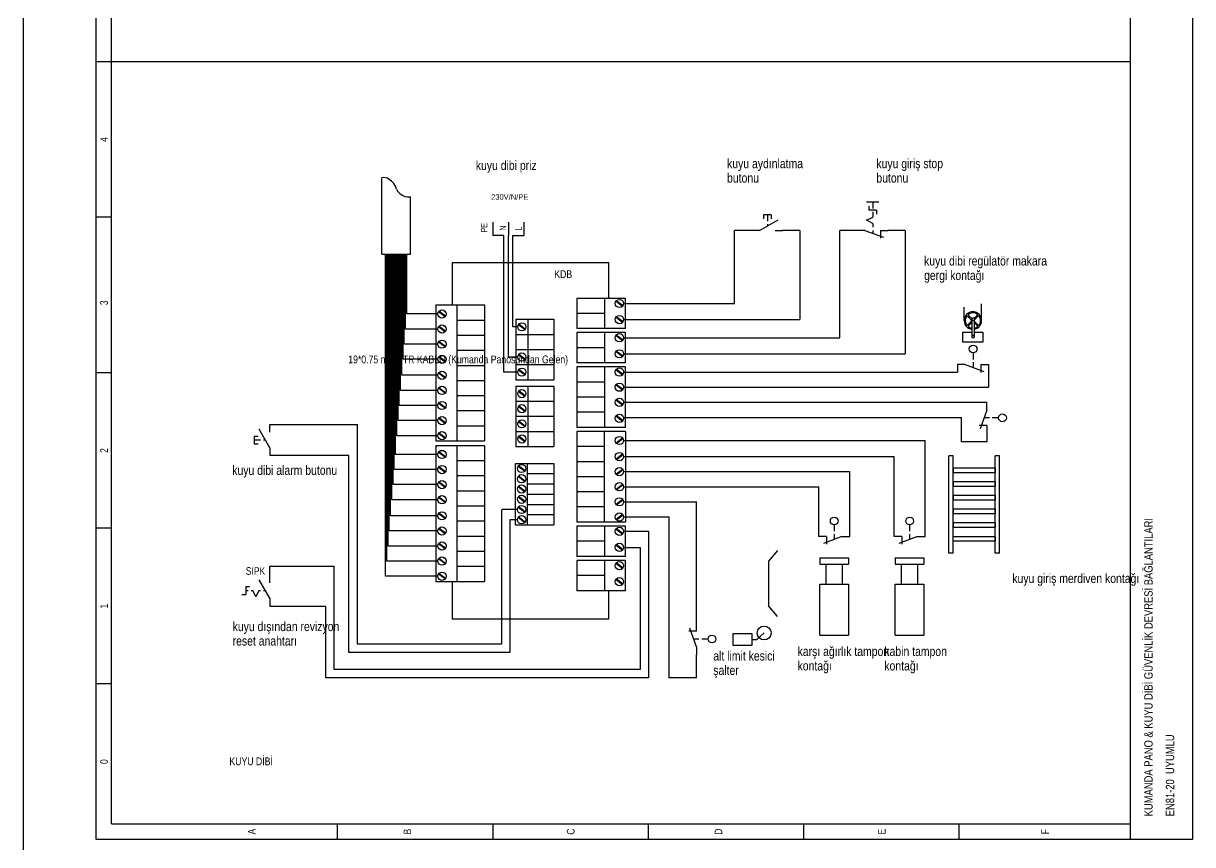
# Model space of a CAD drawing. Header units: centimetres. Extents: x 0 to 12606, y -30 to 2970.
# Drawn here: x 10491 to 11202, y 1971 to 2471 of the extents above; entities that cross this region are included whole.
import ezdxf
from ezdxf.enums import TextEntityAlignment as Align

# ---------------------------------------------------------------- set-up
doc = ezdxf.new("R2010")
doc.units = ezdxf.units.CM
for name, color, linetype in [('SCOTT-CERCEVE', 7, 'CONTINUOUS'), ('SCOTT-ELEKTRIK', 3, 'CONTINUOUS'), ('SCOTT-ELEKTRIK-YAZI', 4, 'CONTINUOUS')]:
    doc.layers.add(name, color=color, linetype=linetype)
doc.styles.get("Standard").update_dxf_attribs({"font": 'arial.ttf', "width": 0.8})

msp = doc.modelspace()

# ---------------------------------------------------------------- linework, layer by layer
at = {"layer": 'SCOTT-CERCEVE'}
msp.add_line((10490.9, 0), (10490.9, 2970), dxfattribs=at)
at = {"layer": 'SCOTT-ELEKTRIK'}
for p, q in [((10535.07, 1974.44), (10535.07, 2920.2)), ((10544.53, 1983.9), (10544.53, 2920.2)), ((11164, 1974.44), (11164, 2920.2)), ((11201.83, 2920.2), (11201.83, 1974.44)), ((10544.53, 2447.32), (10535.07, 2447.32)), ((11164, 2447.32), (10544.53, 2447.32)), ((10708.92, 2330.37), (10708.92, 2376.8)), ((10726.21, 2330.37), (10726.21, 2365.14)), ((11003.46, 2362.18), (11011.02, 2362.18)), ((11007.32, 2362.16), (11007.32, 2358)), ((10940.9, 2354.22), (10940.9, 2351.86)), ((10945.63, 2354.22), (10940.9, 2354.22)), ((10943.27, 2354.22), (10943.27, 2350.44)), ((10945.63, 2354.22), (10945.63, 2351.86)), ((11004.96, 2359.42), (11004.96, 2357.06)), ((11009.69, 2357.06), (11004.96, 2357.06)), ((11007.32, 2356.11), (11007.32, 2352.8)), ((11009.69, 2357.06), (11009.69, 2354.69)), ((10544.53, 2352.75), (10535.07, 2352.75)), ((10776.35, 2349.68), (10776.35, 2341.64)), ((10785.8, 2349.68), (10785.8, 2341.64)), ((10795.26, 2349.68), (10795.26, 2341.64)), ((10938.54, 2344.76), (10949.73, 2351.22)), ((10943.27, 2348.55), (10943.27, 2347.49)), ((11003.54, 2350.91), (11007.32, 2352.8)), ((11007.32, 2349.02), (11003.54, 2350.91)), ((11007.32, 2349.02), (11007.32, 2346.65)), ((10783.05, 2341.64), (10776.35, 2341.64)), ((10783.05, 2258.55), (10783.05, 2341.64)), ((10785.8, 2267.73), (10785.8, 2341.64)), ((10788.56, 2286.1), (10788.56, 2341.64)), ((10788.56, 2341.64), (10795.26, 2341.64)), ((10923.31, 2300.31), (10923.31, 2344.76)), ((10933.81, 2344.76), (10923.31, 2344.76)), ((10938.54, 2344.76), (10933.81, 2344.76)), ((10947.99, 2344.76), (10952.72, 2344.76)), ((10962.99, 2344.76), (10952.49, 2344.76)), ((10962.99, 2344.76), (10962.99, 2290.54)), ((10987.36, 2279.45), (10987.36, 2344.76)), ((10997.86, 2344.76), (10987.36, 2344.76)), ((11002.59, 2344.76), (10997.86, 2344.76)), ((11002.59, 2344.76), (11013.94, 2340.63)), ((11007.32, 2344.76), (11007.32, 2343.06)), ((11012.05, 2344.76), (11016.78, 2344.76)), ((11012.05, 2344.76), (11012.05, 2340.03)), ((11027.04, 2344.76), (11016.54, 2344.76)), ((11027.04, 2344.76), (11027.04, 2269.68)), ((10708.92, 2330.37), (10726.21, 2330.37)), ((10711.13, 2134.47), (10711.13, 2330.37)), ((10711.89, 2143.65), (10711.89, 2330.37)), ((10712.65, 2152.83), (10712.65, 2330.37)), ((10713.4, 2162.01), (10713.4, 2330.37)), ((10714.16, 2171.19), (10714.16, 2330.37)), ((10714.92, 2180.96), (10714.92, 2330.37)), ((10715.67, 2190.14), (10715.67, 2330.37)), ((10716.43, 2199.32), (10716.43, 2330.37)), ((10717.19, 2208.5), (10717.19, 2330.37)), ((10717.94, 2219.9), (10717.94, 2330.37)), ((10718.7, 2229.08), (10718.7, 2330.37)), ((10719.46, 2238.26), (10719.46, 2330.37)), ((10720.21, 2247.44), (10720.21, 2330.37)), ((10720.97, 2256.62), (10720.97, 2330.37)), ((10721.73, 2266.39), (10721.73, 2330.37)), ((10722.48, 2275.57), (10722.48, 2330.37)), ((10723.24, 2284.75), (10723.24, 2330.37)), ((10724, 2293.93), (10724, 2330.37)), ((10846.85, 2325.07), (10751.53, 2325.07)), ((10751.53, 2325.07), (10751.53, 2299.41)), ((10846.85, 2303.43), (10846.85, 2325.07)), ((10856.95, 2303.43), (10827.42, 2303.43)), ((10856.95, 2303.43), (10827.42, 2303.43)), ((10827.42, 2303.43), (10827.42, 2285.07)), ((10844.15, 2303.43), (10844.15, 2285.07)), ((10856.95, 2285.07), (10856.95, 2303.43)), ((10741.78, 2299.41), (10741.78, 2216.78)), ((10741.78, 2299.41), (10771.31, 2299.41)), ((10754.58, 2216.78), (10754.58, 2299.41)), ((10771.31, 2299.41), (10771.31, 2216.78)), ((10851.23, 2301.69), (10855.26, 2298.7)), ((10851.23, 2301.69), (10855.26, 2298.7)), ((10851.47, 2302), (10855.49, 2299.03)), ((10851.47, 2302), (10855.49, 2299.03)), ((10855.84, 2300.31), (10923.31, 2300.31)), ((11062.94, 2289.93), (11062.94, 2298.09)), ((11073.53, 2289.93), (11073.53, 2300.08)), ((10742.88, 2293.93), (10724, 2293.93)), ((10747.26, 2292.24), (10743.24, 2295.22)), ((10747.26, 2292.24), (10743.24, 2295.22)), ((10747.5, 2292.56), (10743.47, 2295.54)), ((10747.5, 2292.56), (10743.47, 2295.54)), ((10754.58, 2290.23), (10771.31, 2290.23)), ((10754.58, 2290.23), (10771.31, 2290.23)), ((10790.36, 2290.69), (10790.36, 2281.5)), ((10790.36, 2290.69), (10813.45, 2290.69)), ((10797.59, 2290.69), (10797.59, 2281.5)), ((10813.45, 2290.69), (10813.45, 2281.5)), ((10844.15, 2294.25), (10827.42, 2294.25)), ((10851.23, 2291.92), (10855.26, 2288.93)), ((10851.23, 2291.92), (10855.26, 2288.93)), ((10851.47, 2292.23), (10855.49, 2289.26)), ((10851.47, 2292.23), (10855.49, 2289.26)), ((10855.84, 2290.54), (10962.99, 2290.54)), ((11067.24, 2290.41), (11065.14, 2292.47)), ((11067.25, 2289.43), (11065.18, 2287.33)), ((11067.54, 2291.11), (11065.64, 2292.98)), ((11067.54, 2291.64), (11067.54, 2279.71)), ((11067.54, 2291.64), (11068.93, 2291.64)), ((11068.93, 2291.14), (11070.78, 2293.02)), ((11068.93, 2291.64), (11068.93, 2279.71)), ((11069.22, 2290.42), (11071.28, 2292.52)), ((11069.22, 2289.45), (11071.32, 2287.38)), ((10742.88, 2284.75), (10723.24, 2284.75)), ((10747.26, 2283.06), (10743.24, 2286.04)), ((10747.26, 2283.06), (10743.24, 2286.04)), ((10747.5, 2283.38), (10743.47, 2286.36)), ((10747.5, 2283.38), (10743.47, 2286.36)), ((10791.46, 2286.1), (10788.56, 2286.1)), ((10795.84, 2284.41), (10791.82, 2287.38)), ((10795.84, 2284.41), (10791.82, 2287.38)), ((10796.08, 2284.72), (10792.05, 2287.71)), ((10796.08, 2284.72), (10792.05, 2287.71)), ((10856.95, 2285.07), (10827.42, 2285.07)), ((10856.95, 2282.57), (10827.42, 2282.57)), ((10856.95, 2282.57), (10827.42, 2282.57)), ((10827.42, 2282.57), (10827.42, 2264.21)), ((10844.15, 2282.57), (10844.15, 2264.21)), ((10856.95, 2264.21), (10856.95, 2282.57)), ((11062.13, 2282.81), (11067.54, 2282.81)), ((11062.13, 2276.69), (11062.13, 2282.81)), ((11067.54, 2288.72), (11065.68, 2286.84)), ((11068.93, 2288.75), (11070.82, 2286.88)), ((11068.93, 2282.81), (11074.33, 2282.81)), ((11074.33, 2282.81), (11074.33, 2276.69)), ((10742.88, 2275.57), (10722.48, 2275.57)), ((10747.26, 2273.88), (10743.24, 2276.86)), ((10747.26, 2273.88), (10743.24, 2276.86)), ((10747.5, 2274.2), (10743.47, 2277.18)), ((10747.5, 2274.2), (10743.47, 2277.18)), ((10754.58, 2281.05), (10771.31, 2281.05)), ((10754.58, 2281.05), (10771.31, 2281.05)), ((10790.36, 2281.5), (10790.36, 2272.32)), ((10790.36, 2281.5), (10813.45, 2281.5)), ((10790.36, 2281.5), (10813.45, 2281.5)), ((10790.36, 2281.5), (10813.45, 2281.5)), ((10797.59, 2281.5), (10797.59, 2272.32)), ((10813.45, 2281.5), (10813.45, 2272.32)), ((10851.23, 2280.83), (10855.26, 2277.84)), ((10851.23, 2280.83), (10855.26, 2277.84)), ((10851.47, 2281.14), (10855.49, 2278.16)), ((10851.47, 2281.14), (10855.49, 2278.16)), ((10855.84, 2279.45), (10987.36, 2279.45)), ((11074.33, 2276.69), (11062.13, 2276.69)), ((11067.54, 2279.71), (11068.93, 2279.71)), ((10747.5, 2265.01), (10743.47, 2268)), ((10747.5, 2265.01), (10743.47, 2268)), ((10754.58, 2271.86), (10771.31, 2271.86)), ((10754.58, 2271.86), (10771.31, 2271.86)), ((10790.36, 2272.32), (10790.36, 2263.14)), ((10790.36, 2272.32), (10813.45, 2272.32)), ((10790.36, 2272.32), (10813.45, 2272.32)), ((10790.36, 2272.32), (10813.45, 2272.32)), ((10795.84, 2266.05), (10791.82, 2269.02)), ((10795.84, 2266.05), (10791.82, 2269.02)), ((10796.08, 2266.36), (10792.05, 2269.34)), ((10796.08, 2266.36), (10792.05, 2269.34)), ((10797.59, 2272.32), (10797.59, 2263.14)), ((10813.45, 2272.32), (10813.45, 2263.14)), ((10844.15, 2273.39), (10827.42, 2273.39)), ((10851.23, 2271.06), (10855.26, 2268.07)), ((10851.23, 2271.06), (10855.26, 2268.07)), ((10851.47, 2271.37), (10855.49, 2268.39)), ((10851.47, 2271.37), (10855.49, 2268.39)), ((10855.84, 2269.68), (11027.04, 2269.68)), ((11068.36, 2270.23), (11068.36, 2266.34)), ((10742.88, 2266.39), (10721.73, 2266.39)), ((10747.26, 2264.7), (10743.24, 2267.68)), ((10747.26, 2264.7), (10743.24, 2267.68)), ((10754.58, 2262.68), (10771.31, 2262.68)), ((10791.46, 2267.73), (10785.8, 2267.73)), ((10790.36, 2263.14), (10790.36, 2253.96)), ((10790.36, 2263.14), (10813.45, 2263.14)), ((10790.36, 2263.14), (10813.45, 2263.14)), ((10790.36, 2263.14), (10813.45, 2263.14)), ((10797.59, 2263.14), (10797.59, 2253.96)), ((10813.45, 2263.14), (10813.45, 2253.96)), ((10856.95, 2264.21), (10827.42, 2264.21)), ((10844.15, 2261.7), (10827.42, 2261.7)), ((10856.95, 2261.7), (10827.42, 2261.7)), ((10827.42, 2261.7), (10827.42, 2224.98)), ((10844.15, 2261.7), (10844.15, 2224.98)), ((10856.95, 2224.98), (10856.95, 2261.7)), ((11063.63, 2263.14), (11058.9, 2263.14)), ((11058.9, 2263.14), (11058.9, 2258.58)), ((11063.63, 2263.14), (11074.98, 2259.01)), ((11068.36, 2264.65), (11068.36, 2261.41)), ((11073.09, 2263.14), (11077.82, 2263.14)), ((11073.09, 2263.14), (11073.09, 2258.41)), ((11077.82, 2263.14), (11077.82, 2249.4)), ((10544.53, 2258.17), (10535.07, 2258.17)), ((10742.88, 2256.62), (10720.97, 2256.62)), ((10747.26, 2254.93), (10743.24, 2257.91)), ((10747.26, 2254.93), (10743.24, 2257.91)), ((10747.5, 2255.24), (10743.47, 2258.23)), ((10747.5, 2255.24), (10743.47, 2258.23)), ((10787.51, 2258.55), (10783.05, 2258.55)), ((10791.46, 2258.55), (10787.51, 2258.55)), ((10790.36, 2253.96), (10813.45, 2253.96)), ((10790.36, 2253.96), (10813.45, 2253.96)), ((10795.84, 2256.86), (10791.82, 2259.84)), ((10795.84, 2256.86), (10791.82, 2259.84)), ((10796.08, 2257.18), (10792.05, 2260.16)), ((10796.08, 2257.18), (10792.05, 2260.16)), ((10851.23, 2259.96), (10855.26, 2256.97)), ((10851.23, 2259.96), (10855.26, 2256.97)), ((10851.47, 2260.27), (10855.49, 2257.3)), ((10851.47, 2260.27), (10855.49, 2257.3)), ((10855.84, 2258.58), (11058.9, 2258.58)), ((10742.88, 2247.44), (10720.21, 2247.44)), ((10747.26, 2245.75), (10743.24, 2248.73)), ((10747.26, 2245.75), (10743.24, 2248.73)), ((10747.5, 2246.06), (10743.47, 2249.05)), ((10747.5, 2246.06), (10743.47, 2249.05)), ((10754.58, 2253.5), (10771.31, 2253.5)), ((10754.58, 2253.5), (10771.31, 2253.5)), ((10790.36, 2250.08), (10790.36, 2240.9)), ((10790.36, 2250.08), (10813.45, 2250.08)), ((10795.84, 2243.8), (10791.82, 2246.78)), ((10795.84, 2243.8), (10791.82, 2246.78)), ((10796.08, 2244.12), (10792.05, 2247.1)), ((10796.08, 2244.12), (10792.05, 2247.1)), ((10797.59, 2250.08), (10797.59, 2240.9)), ((10813.45, 2250.08), (10813.45, 2240.9)), ((10844.15, 2252.52), (10827.42, 2252.52)), ((10844.15, 2252.52), (10827.42, 2252.52)), ((10851.23, 2250.78), (10855.26, 2247.79)), ((10851.23, 2250.78), (10855.26, 2247.79)), ((10851.47, 2251.09), (10855.49, 2248.12)), ((10851.47, 2251.09), (10855.49, 2248.12)), ((10855.84, 2249.4), (11077.82, 2249.4)), ((10747.26, 2236.57), (10743.24, 2239.55)), ((10747.26, 2236.57), (10743.24, 2239.55)), ((10747.5, 2236.88), (10743.47, 2239.87)), ((10747.5, 2236.88), (10743.47, 2239.87)), ((10754.58, 2244.32), (10771.31, 2244.32)), ((10754.58, 2244.32), (10771.31, 2244.32)), ((10790.36, 2240.9), (10790.36, 2231.72)), ((10790.36, 2240.9), (10813.45, 2240.9)), ((10790.36, 2240.9), (10813.45, 2240.9)), ((10790.36, 2240.9), (10813.45, 2240.9)), ((10797.59, 2240.9), (10797.59, 2231.72)), ((10813.45, 2240.9), (10813.45, 2231.72)), ((10844.15, 2243.34), (10827.42, 2243.34)), ((10844.15, 2243.34), (10827.42, 2243.34)), ((10851.23, 2241.6), (10855.26, 2238.61)), ((10851.23, 2241.6), (10855.26, 2238.61)), ((10851.47, 2241.91), (10855.49, 2238.94)), ((10851.47, 2241.91), (10855.49, 2238.94)), ((10855.84, 2240.22), (11076.75, 2240.22)), ((11076.75, 2235.49), (11076.75, 2240.22)), ((10742.88, 2238.26), (10719.46, 2238.26)), ((10754.58, 2235.14), (10771.31, 2235.14)), ((10754.58, 2235.14), (10771.31, 2235.14)), ((10795.84, 2234.62), (10791.82, 2237.6)), ((10795.84, 2234.62), (10791.82, 2237.6)), ((10796.08, 2234.94), (10792.05, 2237.92)), ((10796.08, 2234.94), (10792.05, 2237.92)), ((10844.15, 2234.16), (10827.42, 2234.16)), ((11076.75, 2235.49), (11072.62, 2224.15)), ((10640.75, 2226.78), (10693.97, 2226.78)), ((10640.75, 2222.06), (10640.75, 2226.78)), ((10693.97, 2093.12), (10693.97, 2226.78)), ((10742.88, 2229.08), (10718.7, 2229.08)), ((10747.26, 2227.39), (10743.24, 2230.37)), ((10747.26, 2227.39), (10743.24, 2230.37)), ((10747.5, 2227.7), (10743.47, 2230.69)), ((10747.5, 2227.7), (10743.47, 2230.69)), ((10754.58, 2225.96), (10771.31, 2225.96)), ((10754.58, 2225.96), (10771.31, 2225.96)), ((10790.36, 2231.72), (10790.36, 2222.54)), ((10790.36, 2231.72), (10813.45, 2231.72)), ((10790.36, 2231.72), (10813.45, 2231.72)), ((10790.36, 2231.72), (10813.45, 2231.72)), ((10795.84, 2225.44), (10791.82, 2228.42)), ((10795.84, 2225.44), (10791.82, 2228.42)), ((10796.08, 2225.76), (10792.05, 2228.74)), ((10796.08, 2225.76), (10792.05, 2228.74)), ((10797.59, 2231.72), (10797.59, 2222.54)), ((10813.45, 2231.72), (10813.45, 2222.54)), ((10851.23, 2231.83), (10855.26, 2228.84)), ((10851.23, 2231.83), (10855.26, 2228.84)), ((10851.47, 2232.14), (10855.49, 2229.17)), ((10851.47, 2232.14), (10855.49, 2229.17)), ((10855.84, 2231.04), (11061.36, 2231.04)), ((11061.36, 2216.23), (11061.36, 2231.04)), ((11076.75, 2226.04), (11072.02, 2226.04)), ((11078.26, 2230.77), (11075.03, 2230.77)), ((11076.75, 2226.04), (11076.75, 2221.31)), ((11083.84, 2230.77), (11079.95, 2230.77)), ((10631.29, 2219.69), (10633.66, 2219.69)), ((10631.29, 2219.69), (10631.29, 2214.96)), ((10640.75, 2212.6), (10634.29, 2223.79)), ((10742.88, 2219.9), (10717.94, 2219.9)), ((10747.26, 2218.21), (10743.24, 2221.19)), ((10747.26, 2218.21), (10743.24, 2221.19)), ((10747.5, 2218.52), (10743.47, 2221.51)), ((10747.5, 2218.52), (10743.47, 2221.51)), ((10790.36, 2222.54), (10790.36, 2213.36)), ((10790.36, 2222.54), (10813.45, 2222.54)), ((10790.36, 2222.54), (10813.45, 2222.54)), ((10790.36, 2222.54), (10813.45, 2222.54)), ((10795.84, 2216.26), (10791.82, 2219.24)), ((10795.84, 2216.26), (10791.82, 2219.24)), ((10796.08, 2216.57), (10792.05, 2219.56)), ((10796.08, 2216.57), (10792.05, 2219.56)), ((10797.59, 2222.54), (10797.59, 2213.36)), ((10813.45, 2222.54), (10813.45, 2213.36)), ((10856.95, 2224.98), (10827.42, 2224.98)), ((10856.95, 2222.48), (10827.42, 2222.48)), ((10827.42, 2222.48), (10827.42, 2167.39)), ((10844.15, 2167.39), (10844.15, 2222.48)), ((10851.23, 2215.63), (10855.26, 2218.61)), ((10851.23, 2215.63), (10855.26, 2218.61)), ((10851.47, 2215.31), (10855.49, 2218.29)), ((10851.47, 2215.31), (10855.49, 2218.29)), ((10856.95, 2222.48), (10856.95, 2167.39)), ((11076.75, 2221.31), (11076.75, 2216.23)), ((10631.29, 2217.33), (10635.08, 2217.33)), ((10631.29, 2214.96), (10633.66, 2214.96)), ((10636.97, 2217.33), (10638.02, 2217.33)), ((10640.75, 2212.6), (10640.75, 2207.87)), ((10741.78, 2216.78), (10771.31, 2216.78)), ((10741.78, 2216.78), (10771.31, 2216.78)), ((10741.78, 2213.98), (10741.78, 2131.35)), ((10741.78, 2213.98), (10771.31, 2213.98)), ((10754.58, 2131.35), (10754.58, 2213.98)), ((10771.31, 2213.98), (10771.31, 2131.35)), ((10790.36, 2213.36), (10813.45, 2213.36)), ((10790.36, 2213.36), (10813.45, 2213.36)), ((10844.15, 2213.29), (10827.42, 2213.29)), ((10855.84, 2217), (11039.2, 2217)), ((11039.2, 2158.59), (11039.2, 2217)), ((11076.75, 2216.23), (11061.36, 2216.23)), ((10688.87, 2207.87), (10640.75, 2207.87)), ((10688.87, 2088.02), (10688.87, 2207.87)), ((10742.88, 2208.5), (10717.19, 2208.5)), ((10747.26, 2206.82), (10743.24, 2209.79)), ((10747.26, 2206.82), (10743.24, 2209.79)), ((10747.5, 2207.13), (10743.47, 2210.11)), ((10747.5, 2207.13), (10743.47, 2210.11)), ((10754.58, 2204.8), (10771.31, 2204.8)), ((10754.58, 2204.8), (10771.31, 2204.8)), ((10844.15, 2204.11), (10827.42, 2204.11)), ((10844.15, 2204.11), (10827.42, 2204.11)), ((10851.23, 2205.86), (10855.26, 2208.84)), ((10851.23, 2205.86), (10855.26, 2208.84)), ((10851.47, 2205.54), (10855.49, 2208.52)), ((10851.47, 2205.54), (10855.49, 2208.52)), ((10855.84, 2207.23), (11020.29, 2207.23)), ((11020.29, 2158.59), (11020.29, 2207.23)), ((11053.7, 2148.42), (11053.7, 2207.61)), ((11056.27, 2207.61), (11053.7, 2207.61)), ((11056.27, 2148.42), (11056.27, 2207.61)), ((11081.84, 2148.42), (11081.84, 2207.61)), ((11084.41, 2207.61), (11081.84, 2207.61)), ((11084.41, 2148.42), (11084.41, 2207.61)), ((10742.88, 2199.32), (10716.43, 2199.32)), ((10747.26, 2197.63), (10743.24, 2200.61)), ((10747.26, 2197.63), (10743.24, 2200.61)), ((10747.5, 2197.95), (10743.47, 2200.93)), ((10747.5, 2197.95), (10743.47, 2200.93)), ((10790.21, 2203.07), (10813.45, 2203.07)), ((10790.21, 2196.84), (10790.21, 2203.07)), ((10790.21, 2190.6), (10790.21, 2196.84)), ((10795.68, 2198.26), (10791.66, 2201.24)), ((10795.68, 2198.26), (10791.66, 2201.24)), ((10795.92, 2198.58), (10791.89, 2201.56)), ((10795.92, 2198.58), (10791.89, 2201.56)), ((10797.44, 2196.84), (10797.44, 2203.07)), ((10797.44, 2196.84), (10813.45, 2196.84)), ((10797.44, 2190.6), (10797.44, 2196.84)), ((10797.44, 2196.84), (10813.45, 2196.84)), ((10797.44, 2196.84), (10813.45, 2196.84)), ((10813.45, 2203.07), (10813.45, 2196.84)), ((10813.45, 2196.84), (10813.45, 2190.6)), ((10851.23, 2196.67), (10855.26, 2199.66)), ((10851.23, 2196.67), (10855.26, 2199.66)), ((10851.47, 2196.36), (10855.49, 2199.34)), ((10851.47, 2196.36), (10855.49, 2199.34)), ((10855.84, 2198.05), (10993.37, 2198.05)), ((10993.37, 2158.59), (10993.37, 2198.05)), ((11056.27, 2200.35), (11081.84, 2200.35)), ((11056.27, 2200.35), (11056.27, 2197.34)), ((11081.84, 2197.34), (11056.27, 2197.34)), ((11081.84, 2200.35), (11081.84, 2197.34)), ((10742.88, 2190.14), (10715.67, 2190.14)), ((10747.26, 2188.45), (10743.24, 2191.43)), ((10747.26, 2188.45), (10743.24, 2191.43)), ((10747.5, 2188.77), (10743.47, 2191.75)), ((10747.5, 2188.77), (10743.47, 2191.75)), ((10754.58, 2195.62), (10771.31, 2195.62)), ((10754.58, 2195.62), (10771.31, 2195.62)), ((10790.21, 2184.37), (10790.21, 2190.6)), ((10795.68, 2192.03), (10791.66, 2195.01)), ((10795.68, 2192.03), (10791.66, 2195.01)), ((10795.92, 2192.34), (10791.89, 2195.33)), ((10795.92, 2192.34), (10791.89, 2195.33)), ((10797.44, 2190.6), (10813.45, 2190.6)), ((10797.44, 2184.37), (10797.44, 2190.6)), ((10797.44, 2190.6), (10813.45, 2190.6)), ((10797.44, 2190.6), (10813.45, 2190.6)), ((10813.45, 2190.6), (10813.45, 2184.37)), ((10844.15, 2194.93), (10827.42, 2194.93)), ((10844.15, 2194.93), (10827.42, 2194.93)), ((10851.23, 2187.49), (10855.26, 2190.48)), ((10851.23, 2187.49), (10855.26, 2190.48)), ((10851.47, 2187.18), (10855.49, 2190.16)), ((10851.47, 2187.18), (10855.49, 2190.16)), ((11056.27, 2192.02), (11081.84, 2192.02)), ((11056.27, 2192.02), (11056.27, 2189.01)), ((11081.84, 2192.02), (11081.84, 2189.01)), ((10747.5, 2179.59), (10743.47, 2182.57)), ((10747.5, 2179.59), (10743.47, 2182.57)), ((10754.58, 2186.44), (10771.31, 2186.44)), ((10754.58, 2186.44), (10771.31, 2186.44)), ((10790.21, 2178.13), (10790.21, 2184.37)), ((10795.68, 2185.8), (10791.66, 2188.77)), ((10795.68, 2185.8), (10791.66, 2188.77)), ((10795.92, 2186.11), (10791.89, 2189.09)), ((10795.92, 2186.11), (10791.89, 2189.09)), ((10795.92, 2179.87), (10791.89, 2182.86)), ((10795.92, 2179.87), (10791.89, 2182.86)), ((10797.44, 2184.37), (10813.45, 2184.37)), ((10797.44, 2178.13), (10797.44, 2184.37)), ((10797.44, 2184.37), (10813.45, 2184.37)), ((10797.44, 2184.37), (10813.45, 2184.37)), ((10813.45, 2184.37), (10813.45, 2178.13)), ((10844.15, 2185.75), (10827.42, 2185.75)), ((10844.15, 2185.75), (10827.42, 2185.75)), ((10855.84, 2188.87), (10974.46, 2188.87)), ((10974.46, 2158.59), (10974.46, 2188.87)), ((11081.84, 2189.01), (11056.27, 2189.01)), ((11056.27, 2183.69), (11081.84, 2183.69)), ((11056.27, 2183.69), (11056.27, 2180.68)), ((11081.84, 2183.69), (11081.84, 2180.68)), ((10742.88, 2180.96), (10714.92, 2180.96)), ((10747.26, 2179.27), (10743.24, 2182.25)), ((10747.26, 2179.27), (10743.24, 2182.25)), ((10754.58, 2177.25), (10771.31, 2177.25)), ((10790.21, 2171.9), (10790.21, 2178.13)), ((10795.68, 2179.56), (10791.66, 2182.54)), ((10795.68, 2179.56), (10791.66, 2182.54)), ((10795.68, 2173.33), (10791.66, 2176.3)), ((10795.68, 2173.33), (10791.66, 2176.3)), ((10795.92, 2173.64), (10791.89, 2176.63)), ((10795.92, 2173.64), (10791.89, 2176.63)), ((10797.44, 2178.13), (10813.45, 2178.13)), ((10797.44, 2171.9), (10797.44, 2178.13)), ((10797.44, 2178.13), (10813.45, 2178.13)), ((10797.44, 2178.13), (10813.45, 2178.13)), ((10813.45, 2178.13), (10813.45, 2171.9)), ((10844.15, 2176.57), (10827.42, 2176.57)), ((10844.15, 2176.57), (10827.42, 2176.57)), ((10851.23, 2178.31), (10855.26, 2181.3)), ((10851.23, 2178.31), (10855.26, 2181.3)), ((10851.47, 2178), (10855.49, 2180.98)), ((10851.47, 2178), (10855.49, 2180.98)), ((10855.84, 2179.69), (10900.17, 2179.69)), ((10900.17, 2105.74), (10900.17, 2179.69)), ((11081.84, 2180.68), (11056.27, 2180.68)), ((10742.88, 2171.19), (10714.16, 2171.19)), ((10747.26, 2169.5), (10743.24, 2172.48)), ((10747.26, 2169.5), (10743.24, 2172.48)), ((10747.5, 2169.82), (10743.47, 2172.8)), ((10747.5, 2169.82), (10743.47, 2172.8)), ((10781.64, 2175.02), (10781.64, 2093.12)), ((10791.31, 2175.02), (10781.96, 2175.02)), ((10791.31, 2168.78), (10786.74, 2168.78)), ((10786.74, 2168.78), (10786.74, 2088.02)), ((10790.21, 2165.66), (10790.21, 2171.9)), ((10795.68, 2167.09), (10791.66, 2170.07)), ((10795.68, 2167.09), (10791.66, 2170.07)), ((10795.92, 2167.41), (10791.89, 2170.39)), ((10795.92, 2167.41), (10791.89, 2170.39)), ((10797.44, 2171.9), (10813.45, 2171.9)), ((10797.44, 2165.66), (10797.44, 2171.9)), ((10797.44, 2171.9), (10813.45, 2171.9)), ((10797.44, 2171.9), (10813.45, 2171.9)), ((10813.45, 2171.9), (10813.45, 2165.66)), ((10851.23, 2169.13), (10855.26, 2172.12)), ((10851.23, 2169.13), (10855.26, 2172.12)), ((10851.47, 2168.82), (10855.49, 2171.8)), ((10851.47, 2168.82), (10855.49, 2171.8)), ((10855.84, 2170.51), (10883.35, 2170.51)), ((10883.35, 2170.51), (10883.35, 2072.65)), ((11056.27, 2175.36), (11081.84, 2175.36)), ((11056.27, 2175.36), (11056.27, 2172.34)), ((11081.84, 2172.34), (11056.27, 2172.34)), ((11081.84, 2175.36), (11081.84, 2172.34)), ((10544.53, 2163.6), (10535.07, 2163.6)), ((10742.88, 2162.01), (10713.4, 2162.01)), ((10747.26, 2160.32), (10743.24, 2163.3)), ((10747.26, 2160.32), (10743.24, 2163.3)), ((10747.5, 2160.63), (10743.47, 2163.62)), ((10747.5, 2160.63), (10743.47, 2163.62)), ((10754.58, 2168.07), (10771.31, 2168.07)), ((10754.58, 2168.07), (10771.31, 2168.07)), ((10790.21, 2165.66), (10813.45, 2165.66)), ((10790.21, 2165.66), (10813.45, 2165.66)), ((10856.95, 2167.39), (10827.42, 2167.39)), ((10856.95, 2167.39), (10827.42, 2167.39)), ((10856.95, 2164.89), (10827.42, 2164.89)), ((10856.95, 2164.89), (10827.42, 2164.89)), ((10827.42, 2164.89), (10827.42, 2146.53)), ((10844.15, 2164.89), (10844.15, 2146.53)), ((10851.23, 2163.15), (10855.26, 2160.16)), ((10851.23, 2163.15), (10855.26, 2160.16)), ((10851.47, 2163.46), (10855.49, 2160.48)), ((10851.47, 2163.46), (10855.49, 2160.48)), ((10855.84, 2161.77), (10870.96, 2161.77)), ((10856.95, 2146.53), (10856.95, 2164.89)), ((10870.96, 2161.77), (10870.96, 2072.65)), ((10983.92, 2165.68), (10983.92, 2161.79)), ((11029.74, 2165.68), (11029.74, 2161.79)), ((11056.27, 2167.03), (11081.84, 2167.03)), ((11056.27, 2167.03), (11056.27, 2164.01)), ((11081.84, 2164.01), (11056.27, 2164.01)), ((11081.84, 2167.03), (11081.84, 2164.01)), ((10747.26, 2151.14), (10743.24, 2154.12)), ((10747.26, 2151.14), (10743.24, 2154.12)), ((10747.5, 2151.45), (10743.47, 2154.44)), ((10747.5, 2151.45), (10743.47, 2154.44)), ((10754.58, 2158.89), (10771.31, 2158.89)), ((10754.58, 2158.89), (10771.31, 2158.89)), ((10844.15, 2155.71), (10827.42, 2155.71)), ((10979.19, 2158.59), (10974.46, 2158.59)), ((10988.64, 2158.59), (10977.3, 2154.46)), ((10979.19, 2158.59), (10979.19, 2153.86)), ((10983.92, 2160.1), (10983.92, 2156.87)), ((10988.64, 2158.59), (10993.37, 2158.59)), ((11025.01, 2158.59), (11020.29, 2158.59)), ((11034.47, 2158.59), (11023.12, 2154.46)), ((11025.01, 2158.59), (11025.01, 2153.86)), ((11029.74, 2160.1), (11029.74, 2156.87)), ((11034.47, 2158.59), (11039.2, 2158.59)), ((11056.27, 2158.7), (11081.84, 2158.7)), ((11081.84, 2155.68), (11056.27, 2155.68)), ((11081.84, 2158.7), (11081.84, 2155.68)), ((10742.88, 2152.83), (10712.65, 2152.83)), ((10754.58, 2149.71), (10771.31, 2149.71)), ((10754.58, 2149.71), (10771.31, 2149.71)), ((10851.23, 2153.38), (10855.26, 2150.39)), ((10851.23, 2153.38), (10855.26, 2150.39)), ((10851.47, 2153.69), (10855.49, 2150.71)), ((10851.47, 2153.69), (10855.49, 2150.71)), ((10855.84, 2152), (10865.86, 2152)), ((10865.86, 2152), (10865.86, 2077.75)), ((10949.52, 2150.03), (10943.89, 2143.52)), ((11056.27, 2148.42), (11053.7, 2148.42)), ((11084.41, 2148.42), (11081.84, 2148.42)), ((10640.75, 2140.64), (10679.88, 2140.64)), ((10640.75, 2135.23), (10640.75, 2140.64)), ((10679.88, 2077.75), (10679.88, 2140.64)), ((10742.88, 2143.65), (10711.89, 2143.65)), ((10747.26, 2141.96), (10743.24, 2144.94)), ((10747.26, 2141.96), (10743.24, 2144.94)), ((10747.5, 2142.27), (10743.47, 2145.26)), ((10747.5, 2142.27), (10743.47, 2145.26)), ((10754.58, 2140.53), (10771.31, 2140.53)), ((10754.58, 2140.53), (10771.31, 2140.53)), ((10856.95, 2146.53), (10827.42, 2146.53)), ((10856.95, 2144.02), (10827.42, 2144.02)), ((10856.95, 2144.02), (10827.42, 2144.02)), ((10827.42, 2144.02), (10827.42, 2125.66)), ((10844.15, 2144.02), (10844.15, 2125.66)), ((10851.23, 2142.28), (10855.26, 2139.3)), ((10851.23, 2142.28), (10855.26, 2139.3)), ((10851.47, 2142.59), (10855.49, 2139.62)), ((10851.47, 2142.59), (10855.49, 2139.62)), ((10856.95, 2125.66), (10856.95, 2144.02)), ((10943.89, 2143.52), (10943.89, 2116.52)), ((10975.21, 2145.57), (10992.62, 2145.57)), ((10975.21, 2145.57), (10975.21, 2141.76)), ((10975.21, 2141.76), (10992.62, 2141.76)), ((10978.96, 2129.65), (10978.96, 2141.76)), ((10988.87, 2129.65), (10988.87, 2141.76)), ((10992.62, 2145.57), (10992.62, 2141.76)), ((11021.04, 2145.57), (11038.45, 2145.57)), ((11021.04, 2145.57), (11021.04, 2141.76)), ((11021.04, 2141.76), (11038.45, 2141.76)), ((11024.79, 2129.65), (11024.79, 2141.76)), ((11034.7, 2129.65), (11034.7, 2141.76)), ((11038.45, 2145.57), (11038.45, 2141.76)), ((10640.75, 2130.5), (10640.75, 2135.23)), ((10742.88, 2134.47), (10711.13, 2134.47)), ((10747.26, 2132.78), (10743.24, 2135.76)), ((10747.26, 2132.78), (10743.24, 2135.76)), ((10747.5, 2133.09), (10743.47, 2136.08)), ((10747.5, 2133.09), (10743.47, 2136.08)), ((10844.15, 2134.84), (10827.42, 2134.84)), ((10851.47, 2132.82), (10855.49, 2129.85)), ((10851.47, 2132.82), (10855.49, 2129.85)), ((10626.09, 2128.14), (10628.46, 2128.14)), ((10626.09, 2128.14), (10626.09, 2123.41)), ((10626.09, 2125.77), (10627.51, 2125.77)), ((10629.4, 2125.77), (10630.35, 2125.77)), ((10632.24, 2121.99), (10630.35, 2125.77)), ((10634.13, 2125.77), (10632.24, 2121.99)), ((10634.13, 2125.77), (10635.08, 2125.77)), ((10640.75, 2121.05), (10634.29, 2132.23)), ((10636.97, 2125.77), (10638.02, 2125.77)), ((10741.78, 2131.35), (10771.31, 2131.35)), ((10741.78, 2131.35), (10771.31, 2131.35)), ((10751.53, 2131.35), (10751.53, 2108.45)), ((10851.23, 2132.51), (10855.26, 2129.52)), ((10851.23, 2132.51), (10855.26, 2129.52)), ((10975.21, 2098.66), (10975.21, 2129.65)), ((10975.21, 2129.65), (10992.62, 2129.65)), ((10992.62, 2129.65), (10992.62, 2098.66)), ((11021.04, 2098.66), (11021.04, 2129.65)), ((11021.04, 2129.65), (11038.45, 2129.65)), ((11038.45, 2129.65), (11038.45, 2098.66)), ((10623.73, 2123.41), (10626.09, 2123.41)), ((10640.75, 2121.05), (10640.75, 2116.32)), ((10856.95, 2125.66), (10827.42, 2125.66)), ((10846.85, 2108.45), (10846.85, 2125.66)), ((10640.75, 2116.32), (10674.78, 2116.32)), ((10674.78, 2072.65), (10674.78, 2116.32)), ((10949.52, 2110.02), (10943.89, 2116.52)), ((10846.85, 2108.45), (10751.53, 2108.45)), ((10900.17, 2101.01), (10900.17, 2105.74)), ((10900.17, 2101.01), (10895.44, 2101.01)), ((10900.17, 2091.55), (10896.04, 2102.9)), ((10922.39, 2099.57), (10933.81, 2099.57)), ((10922.39, 2092.38), (10922.39, 2099.57)), ((10933.81, 2099.57), (10933.81, 2092.38)), ((10936.84, 2095.97), (10941.3, 2099.94)), ((10975.21, 2098.66), (10992.62, 2098.66)), ((11021.04, 2098.66), (11038.45, 2098.66)), ((10781.64, 2093.12), (10693.97, 2093.12)), ((10901.68, 2096.28), (10898.45, 2096.28)), ((10900.17, 2091.55), (10900.17, 2086.82)), ((10907.26, 2096.28), (10903.37, 2096.28)), ((10933.81, 2092.38), (10922.39, 2092.38)), ((10933.81, 2095.97), (10936.84, 2095.97)), ((10786.74, 2088.02), (10688.87, 2088.02)), ((10900.17, 2072.65), (10900.17, 2086.82)), ((10865.86, 2077.75), (10679.88, 2077.75)), ((10544.53, 2069.02), (10535.07, 2069.02)), ((10870.96, 2072.65), (10674.78, 2072.65)), ((10900.17, 2072.65), (10883.35, 2072.65)), ((10544.53, 1983.9), (11164, 1983.9)), ((10681.66, 1983.9), (10681.66, 1974.44)), ((10776.24, 1983.9), (10776.24, 1974.44)), ((10870.81, 1983.9), (10870.81, 1974.44)), ((10965.39, 1974.44), (10965.39, 1983.9)), ((11059.97, 1974.44), (11059.97, 1983.9)), ((11201.83, 1974.44), (10535.07, 1974.44))]:
    msp.add_line(p, q, dxfattribs=at)
for points in [[(10713.18, 2375.9), (10712.21, 2376.45), (10711.14, 2376.79), (10710.03, 2376.91), (10708.92, 2376.8)], [(10717.7, 2369.87), (10717.06, 2371.7), (10716.07, 2373.35), (10714.75, 2374.77), (10713.18, 2375.9)], [(10717.7, 2369.87), (10718.59, 2368.38), (10719.76, 2367.11), (10721.18, 2366.11), (10722.77, 2365.43), (10724.48, 2365.11), (10726.21, 2365.14)], [(11068.93, 2284.66), (11069.96, 2284.91), (11070.93, 2285.35), (11071.78, 2285.98), (11072.5, 2286.77), (11073.04, 2287.68), (11073.39, 2288.69), (11073.54, 2289.74), (11073.47, 2290.8), (11073.19, 2291.83), (11072.71, 2292.78), (11072.05, 2293.61), (11071.24, 2294.3), (11070.31, 2294.81), (11069.29, 2295.13), (11068.23, 2295.24), (11067.17, 2295.13), (11066.16, 2294.81), (11065.23, 2294.3), (11064.41, 2293.61), (11063.75, 2292.78), (11063.28, 2291.83), (11063, 2290.8), (11062.93, 2289.74), (11063.07, 2288.69), (11063.42, 2287.68), (11063.96, 2286.77), (11064.68, 2285.98), (11065.54, 2285.35), (11066.5, 2284.91), (11067.54, 2284.66)], [(11064.29, 2292.43), (11063.82, 2291.47), (11063.59, 2290.43), (11063.6, 2289.36), (11063.85, 2288.32), (11064.33, 2287.37)], [(11065.14, 2292.47), (11065.05, 2292.55), (11064.94, 2292.6), (11064.83, 2292.63), (11064.71, 2292.64), (11064.59, 2292.62), (11064.48, 2292.58), (11064.38, 2292.51), (11064.29, 2292.43)], [(11065.67, 2293.83), (11065.59, 2293.74), (11065.53, 2293.64), (11065.49, 2293.53), (11065.47, 2293.41), (11065.48, 2293.29), (11065.51, 2293.18), (11065.56, 2293.07), (11065.64, 2292.98)], [(11070.73, 2293.87), (11069.77, 2294.33), (11068.73, 2294.57), (11067.66, 2294.56), (11066.63, 2294.31), (11065.67, 2293.83)], [(11067.28, 2290.31), (11067.22, 2290.12), (11067.2, 2289.92), (11067.22, 2289.72), (11067.28, 2289.53)], [(11067.28, 2290.31), (11067.28, 2290.33), (11067.27, 2290.36), (11067.26, 2290.39), (11067.24, 2290.41)], [(11067.25, 2289.43), (11067.26, 2289.45), (11067.28, 2289.48), (11067.28, 2289.51), (11067.28, 2289.53)], [(11067.28, 2289.54), (11067.28, 2289.54), (11067.28, 2289.54), (11067.28, 2289.54), (11067.28, 2289.54)], [(11069.22, 2290.42), (11069.2, 2290.4), (11069.19, 2290.37), (11069.18, 2290.35), (11069.18, 2290.32)], [(11069.19, 2289.55), (11069.24, 2289.74), (11069.26, 2289.93), (11069.24, 2290.13), (11069.18, 2290.32)], [(11069.19, 2289.55), (11069.19, 2289.52), (11069.19, 2289.49), (11069.21, 2289.47), (11069.22, 2289.45)], [(11070.78, 2293.02), (11070.85, 2293.11), (11070.91, 2293.22), (11070.94, 2293.33), (11070.94, 2293.45), (11070.92, 2293.57), (11070.88, 2293.68), (11070.82, 2293.78), (11070.73, 2293.87)], [(11072.14, 2292.48), (11072.05, 2292.57), (11071.95, 2292.63), (11071.84, 2292.67), (11071.72, 2292.69), (11071.6, 2292.68), (11071.48, 2292.65), (11071.38, 2292.6), (11071.28, 2292.52)], [(11072.17, 2287.43), (11072.64, 2288.39), (11072.87, 2289.43), (11072.86, 2290.49), (11072.61, 2291.53), (11072.14, 2292.48)], [(11064.33, 2287.37), (11064.41, 2287.29), (11064.52, 2287.22), (11064.63, 2287.18), (11064.75, 2287.16), (11064.87, 2287.17), (11064.98, 2287.2), (11065.09, 2287.26), (11065.18, 2287.33)], [(11065.68, 2286.84), (11065.61, 2286.74), (11065.56, 2286.64), (11065.53, 2286.52), (11065.52, 2286.4), (11065.54, 2286.28), (11065.58, 2286.17), (11065.65, 2286.07), (11065.73, 2285.99)], [(11065.73, 2285.99), (11066.15, 2285.75), (11066.6, 2285.55), (11067.06, 2285.41), (11067.54, 2285.31)], [(11068.93, 2285.31), (11069.42, 2285.41), (11069.9, 2285.57), (11070.36, 2285.77), (11070.79, 2286.02)], [(11070.79, 2286.02), (11070.87, 2286.11), (11070.94, 2286.21), (11070.98, 2286.32), (11071, 2286.44), (11070.99, 2286.56), (11070.96, 2286.68), (11070.9, 2286.78), (11070.82, 2286.88)], [(11071.32, 2287.38), (11071.41, 2287.3), (11071.52, 2287.25), (11071.64, 2287.22), (11071.76, 2287.21), (11071.88, 2287.23), (11071.99, 2287.28), (11072.09, 2287.34), (11072.17, 2287.43)]]:
    msp.add_lwpolyline(points, dxfattribs=at)
for centre, radius in [((10745.4, 2293.93), 2.51), ((10853.33, 2300.31), 2.51), ((10853.33, 2290.54), 2.51), ((11068.23, 2289.93), 0.244), ((10745.4, 2284.75), 2.51), ((10793.97, 2286.1), 2.51), ((10745.4, 2275.57), 2.51), ((10853.33, 2279.45), 2.51), ((11068.23, 2280.9), 0.279), ((10745.4, 2266.39), 2.51), ((10793.97, 2267.73), 2.51), ((10853.33, 2269.68), 2.51), ((11068.36, 2272.59), 2.36), ((10793.97, 2258.55), 2.51), ((10853.33, 2258.58), 2.51), ((10745.4, 2256.62), 2.51), ((10745.4, 2247.44), 2.51), ((10793.97, 2245.49), 2.51), ((10853.33, 2249.4), 2.51), ((10745.4, 2238.26), 2.51), ((10853.33, 2240.22), 2.51), ((10793.97, 2236.31), 2.51), ((10853.33, 2230.45), 2.51), ((11086.21, 2230.77), 2.36), ((10745.4, 2229.08), 2.51), ((10793.97, 2227.13), 2.51), ((10745.4, 2219.9), 2.51), ((10793.97, 2217.95), 2.51), ((10853.33, 2217), 2.51), ((10745.4, 2208.5), 2.51), ((10853.33, 2207.23), 2.51), ((10745.4, 2199.32), 2.51), ((10793.82, 2199.95), 2.51), ((10853.33, 2198.05), 2.51), ((10745.4, 2190.14), 2.51), ((10793.82, 2193.72), 2.51), ((10793.82, 2187.48), 2.51), ((10853.33, 2188.87), 2.51), ((10745.4, 2180.96), 2.51), ((10793.82, 2181.25), 2.51), ((10793.82, 2175.02), 2.51), ((10853.33, 2179.69), 2.51), ((10745.4, 2171.19), 2.51), ((10793.82, 2168.78), 2.51), ((10853.33, 2170.51), 2.51), ((10983.92, 2168.04), 2.36), ((11029.74, 2168.04), 2.36), ((10745.4, 2162.01), 2.51), ((10853.33, 2161.77), 2.51), ((10745.4, 2152.83), 2.51), ((10853.33, 2152), 2.51), ((10745.4, 2143.65), 2.51), ((10853.33, 2140.91), 2.51), ((10745.4, 2134.47), 2.51), ((10853.33, 2131.13), 2.51), ((10909.62, 2096.28), 2.36), ((10941.3, 2099.94), 4.23)]:
    msp.add_circle(centre, radius, dxfattribs=at)

# ---------------------------------------------------------------- texts
at = {"layer": 'SCOTT-ELEKTRIK-YAZI', "width": 0.8}
for s, p in [('4', (10542.26, 2400.03)), ('3', (10542.26, 2300.73)), ('2', (10542.26, 2210.88)), ('1', (10542.26, 2116.31)), ('0', (10542.26, 2021.73)), ('A', (10632.11, 1979.17)), ('B', (10726.68, 1979.17)), ('C', (10825.99, 1979.17)), ('D', (10915.83, 1979.17)), ('E', (11015.14, 1979.17)), ('F', (11114.44, 1979.17))]:
    msp.add_text(s, height=4.63, rotation=90, dxfattribs=at).set_placement(p, align=Align.CENTER)
for s, height, p in [('kuyu dibi priz', 5.6745, (10765.99, 2387.15)), ('kuyu aydınlatma', 5.6745, (10918.77, 2388.26)), ('kuyu giriş stop', 5.6745, (11009.55, 2388.26)), ('butonu', 5.675, (10918.77, 2379.46)), ('butonu', 5.675, (11009.55, 2379.46)), ('kuyu dibi regülatör makara', 5.6745, (11038.56, 2329.07)), ('KDB', 4.729, (10813.69, 2320.52)), ('gergi kontağı', 5.6745, (11038.56, 2320.27)), ('19*0.75 mm TTR KABLO (Kumanda Panosundan Gelen)', 4.7288, (10688.44, 2268.66)), ('kuyu dibi alarm butonu', 5.6745, (10617.9, 2201.77)), ('kuyu giriş merdiven kontağı', 5.6745, (11092.19, 2136)), ('kuyu dışından revizyon', 5.6745, (10618.14, 2106.76)), ('reset anahtarı', 5.6745, (10618.14, 2097.97)), ('karşı ağırlık tampon', 5.6745, (10961.63, 2091.63)), ('kabin tampon', 5.6745, (11014.38, 2091.63)), ('alt limit kesici', 5.6745, (10910.39, 2088.89)), ('kontağı', 5.675, (10961.63, 2082.83)), ('kontağı', 5.675, (11014.38, 2082.83)), ('şalter', 5.675, (10910.39, 2080.09)), ('KUYU DİBİ', 4.729, (10616.16, 2024.26))]:
    msp.add_text(s, height=height, dxfattribs=at).set_placement(p, align=Align.TOP_LEFT)
for s, height, p in [('230V/N/PE', 3.405, (10797.86, 2363.36)), ('SIPK', 4.634, (10637.91, 2135.33))]:
    msp.add_text(s, height=height, dxfattribs=at).set_placement(p, align=Align.RIGHT)
for s, height, p in [('PE', 3.972, (10773.07, 2343.37)), ('N', 3.97, (10784.42, 2344.56)), ('L', 3.97, (10793.88, 2344.56)), ('KUMANDA PANO & KUYU DİBİ GÜVENLİK DEVRESİ BAĞLANTILARI', 5.1071, (11177.53, 1988.48)), ('EN81-20  UYUMLU', 5.1071, (11190.63, 1988.48))]:
    msp.add_text(s, height=height, rotation=90, dxfattribs=at).set_placement(p)

doc.saveas('drawing.dxf')
